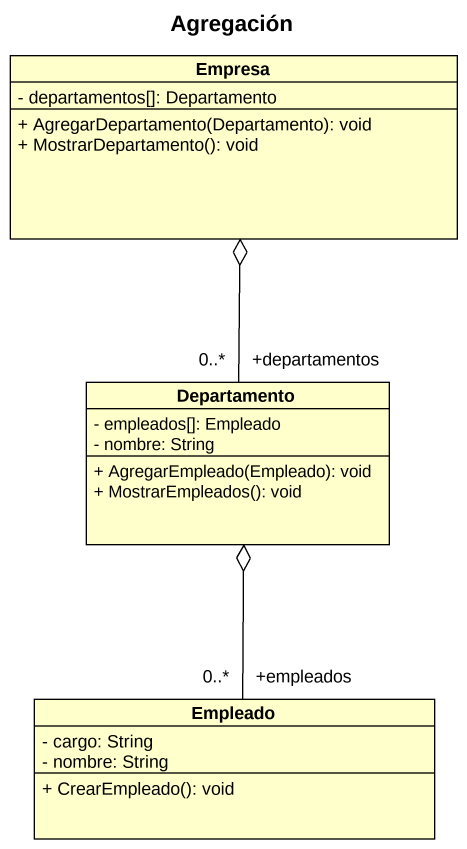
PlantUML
@startuml
title Agregación
hide circle
hide empty members
skinparam classAttributeIconSize 0
class Empresa {
  - departamentos[]: Departamento
  + AgregarDepartamento(Departamento): void
  + MostrarDepartamento(): void
}
class Departamento {
  - empleados[]: Empleado
  - nombre: String
  + AgregarEmpleado(Empleado): void
  + MostrarEmpleados(): void
}
class Empleado {
  - cargo: String
  - nombre: String
  + CrearEmpleado(): void
}
Departamento "+departamentos\n0..*" -up-o Empresa
Empleado "+empleados\n0..*" -up-o Departamento
@enduml
